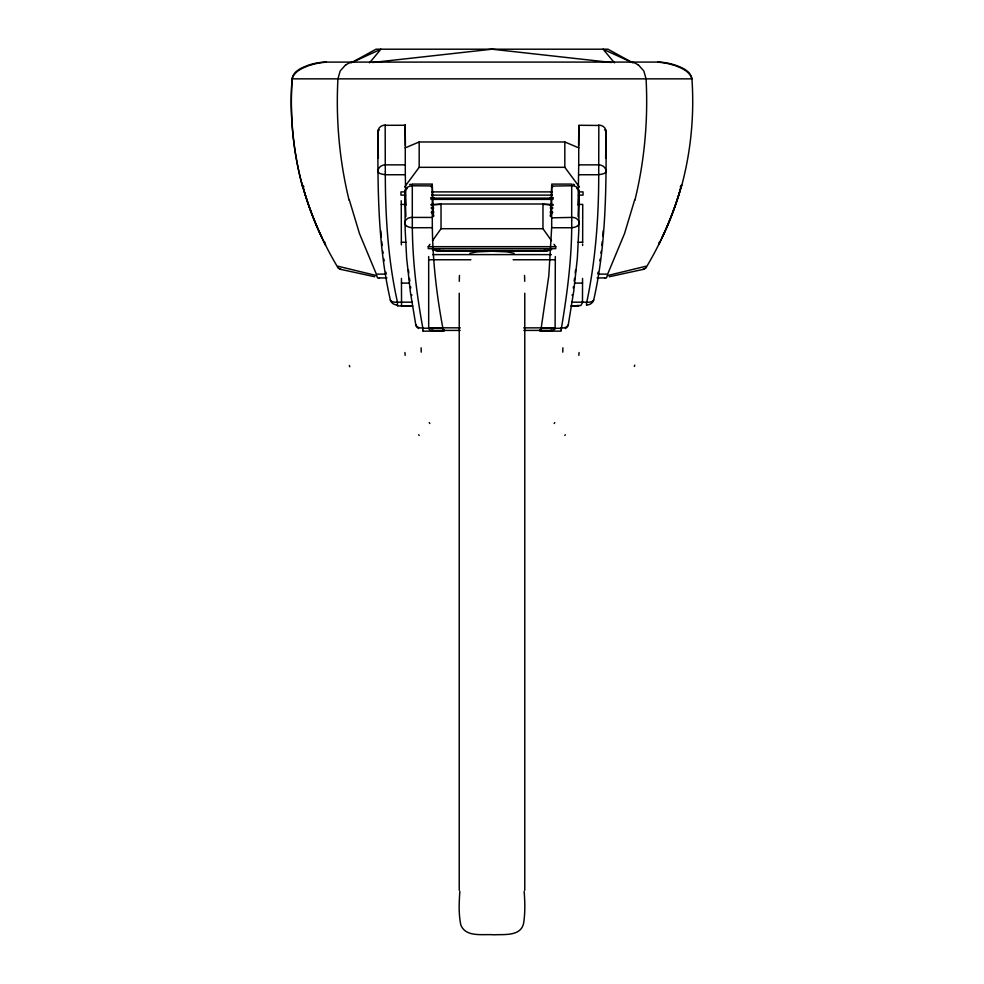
<?xml version="1.0" encoding="UTF-8"?>
<svg xmlns="http://www.w3.org/2000/svg" width="984" height="984" viewBox="0 0 984 984"><rect width="100%" height="100%" fill="white"/><g stroke="black" fill="none" stroke-linecap="round" stroke-linejoin="round"><path stroke-width="1.48" d="M385.174 125.411L385.187 125.103A7.282 6.519 -0.3 0 0 377.893 131.671C377.758 187.907 377.696 244.795 390.341 299.899A7.085 6.15 -6.3 0 0 390.82 301.424M397.487 302.272C387.905 259.542 385.298 215.57 385.298 171.868M412.308 217.624L412.296 184.438M412.296 185.755L432.32 185.927M422.862 330.292L422.862 328.988M422.862 330.157L422.862 330.759M432.308 218.104C432.074 255.668 436.17 293.207 443.243 330.071M524.767 293.207L524.767 890.274M561.138 330.255L561.138 330.021M561.138 329.812C567.251 293.638 572.122 256.996 571.692 220.195M571.704 185.238L571.692 218.362M578.703 165.3L578.088 205.287M566.513 326.811A7.232 4.465 1.8 0 0 568.309 324.683L573.684 291.51L577.337 258.325L578.863 229.186L578.986 191.413L578.112 216.529M593.18 301.424A7.085 6.15 6.3 0 0 593.709 299.899C606.242 244.77 606.255 187.919 606.107 131.671A7.282 3.506 3.7 0 0 604.594 129.863M397.487 302.555L397.487 305.557M401.546 305.569L401.447 278.423M405.174 124.759L405.187 127.699M412.321 224.069C412.333 259.026 416.527 293.872 422.862 328.213L442.849 328.312M443.969 329.738L442.652 329.529M551.692 217.833L571.692 217.415A7.282 5.56 -8.9 0 1 578.899 223.073M571.692 220.022L571.692 219.383M578.826 126.136L578.715 164.857L598.715 164.857A7.282 6.347 0 0 1 605.996 171.265M582.553 278.423L582.479 302.199M582.651 242.458L582.737 204.414L578.481 204.414M385.273 165.263L385.298 169.445M385.298 171.462L385.298 170.33M385.273 165.201L385.174 125.189M412.308 217.907L412.321 223.577M582.626 245.496L582.639 243.958M551.667 226.91L551.655 227.562M551.667 226.726L551.68 225.853M551.68 225.176L551.692 185.275L551.68 186.074L571.704 185.755M578.813 127.871L578.592 145.546M578.801 127.735L578.813 125.263L598.826 125.46M598.727 167.157L598.727 165.706M598.826 125.362L598.727 165.57M598.715 174.34C598.776 217.612 595.505 261.055 586.513 303.392M433.477 216.603L432.32 186.05M432.308 186.714L431.066 186.714M582.479 302.592L580.892 305.52L576.747 305.544M598.715 167.858L598.715 173.43M418.667 328.57A7.355 5.818 -0.5 0 1 415.851 325.224L410.426 292.334L406.663 258.325L405.137 229.186L405.014 191.339A7.282 5.572 0.2 0 1 412.308 185.853M385.174 125.312L405.187 125.263L405.26 142.582L405.285 164.857L385.285 164.857A7.282 6.347 0 0 0 378.004 171.265M415.678 324.695L415.666 324.646A7.232 4.465 -1.8 0 0 417.487 326.811M586.513 305.2L586.513 303.625M432.296 185.533L432.308 217.575M412.308 227.747L432.345 227.685M603.241 230.687L602.983 234.586M459.27 281.289L459.454 275.434M555.32 256.541L555.099 329.013L552.787 330.415L523.857 330.403M605.652 158.03L606.107 131.671A7.282 6.519 0.3 0 0 598.826 125.116L598.826 125.189M550.523 216.603L551.68 186.714L552.934 186.714M310.6 64.907C303.527 67.601 294.376 70.836 292.063 78.855A292.519 260.637 90 0 0 303.084 188.498A292.519 260.637 -90 0 1 292.137 78.868C293.257 70.528 302.998 67.219 309.886 64.686A69.901 64.612 -87 0 1 325.335 62.103L658.665 62.078A69.901 64.612 87 0 1 674.101 64.747C681.076 67.133 690.62 70.577 691.936 78.855A292.519 260.637 -90 0 1 680.916 188.498M602.921 235.287L602.811 236.332M459.86 891.406C459.048 902.5 458.544 913.865 460.783 924.825C465.69 937.74 482.861 933.841 493.796 934.8C504.091 934.222 520.917 936.608 523.611 923.238C525.247 912.721 525.013 901.971 524.14 891.406M602.282 241.597L601.851 245.459M575.542 270.047L575.197 272.986M574.545 278.411L574.189 281.141M600.917 253.183L601.163 251.252M659.538 241.584L658.726 244.585M573.266 288.029L573.451 286.639M599.859 260.895L600.129 258.964M572.184 295.471L572.294 294.72M598.075 272.211L597.805 273.823M541.126 328.447L540.769 330.046M568.334 324.683L568.174 325.237A7.355 5.818 0.5 0 1 565.333 328.57M634.594 200.17L624.52 233.602L607.657 274.13L598.469 274.13M681.568 185.152L679.784 191.413M681.604 184.992L679.846 191.228M680.657 188.399C672.908 215.582 661.433 241.633 647.066 265.963L607.153 275.655A7.688 2.411 83.2 0 1 606.156 278.115M661.359 239.198L662.023 237.82A303.01 273.503 89.9 0 0 679.895 191.45M661.137 239.665L658.899 244.241M550.24 215.853L552.59 212.249M554.017 244.29L555.726 246.677L555.726 248.632L428.274 248.632L428.274 246.677L429.983 244.29M432.529 240.699L441.029 228.718L441.029 204.008L542.971 204.008L552.885 205.176M404.608 186.985L419.172 167.317L419.172 141.979L564.828 141.979L578.826 147.883M369.541 62.828L380.919 49.2L352.53 62.213M345.827 64.649L340.181 70.971L337.93 78.855A305.68 220.035 90 0 0 349.123 200.305M351.177 62.828L376.023 49.2L607.977 49.2L632.823 62.828M405.174 147.883L419.172 141.979M409.565 184.635L410.968 184.229M433.071 330.144L431.275 330.415L460.143 330.403M469.835 253.318L477.338 251.855L490.13 251.301M609.268 276.75L642.798 269.468A7.675 6.519 66 0 0 646.599 266.787A7.675 6.519 65 0 1 642.786 269.444M432.394 249.616L439.258 251.252L544.767 251.252L551.618 249.616M439.258 251.252L443.624 250.514M431.115 205.176L441.029 204.008M372.567 62.496L492 49.2L611.433 62.496M549.81 205.484L552.86 205.287L549.81 205.287M352.838 62.053L352.42 62.066A69.212 26.666 -85.9 0 0 345.851 65.005M440.254 250.293L435.691 250.539L548.309 250.539L543.746 250.293M325.335 62.078L326.319 62.053M571.692 184.082L551.704 184.106M422.862 331.141L443.796 331.116M292.063 78.855L691.936 78.855C689.624 70.836 680.473 67.601 673.4 64.907M419.172 167.317L564.828 167.317L579.391 186.985M385.285 174.746L405.31 174.746L405.912 205.287M578.69 174.746L598.715 174.746M432.296 184.106L412.308 184.082M405.556 191.892L400.968 191.892L400.968 195.127L405.556 195.127M431.57 191.892L552.43 191.892M578.444 191.892L583.032 191.892L583.032 195.127L578.444 195.127M431.57 195.127L552.43 195.127M431.041 197.698L433.87 197.698M550.13 197.698L552.959 197.698M430.832 198.128L553.168 198.128M430.992 199.371L553.008 199.371M401.201 200.699L401.263 204.414L405.519 204.414M431.041 204.414L440.955 204.414M543.045 204.414L552.959 204.414M431.029 207.956L433.735 207.956M550.228 207.956L552.934 207.956M431.324 212.089L433.956 212.089M550.044 212.089L552.676 212.089M432.308 217.439L412.308 217.415A7.282 5.56 8.9 0 0 405.101 223.073M571.692 227.747L551.655 227.747L548.814 275.84L541.151 328.312L561.138 328.299M441.029 228.718L542.971 228.718L551.471 240.699M401.263 204.414L401.349 242.236L405.962 242.236M578.038 242.236L582.651 242.236M428.274 246.677L555.726 246.677M432.64 254.61L551.36 254.61M428.68 259.764L470.893 259.764M513.107 259.764L555.32 259.764M385.531 274.13L376.343 274.13L359.48 233.602L349.406 200.17M379.271 277.931L386.933 277.931M597.067 277.931L604.729 277.931M401.46 283.084L409.135 283.084M574.865 283.084L582.54 283.084M412.407 302.186L397.487 302.186A7.282 3.493 -7.7 0 1 390.316 299.899M571.593 302.186L586.513 302.186A7.282 3.493 7.7 0 0 593.684 299.899M397.499 305.938L412.702 305.938M571.298 305.938L575.726 305.938M401.546 305.95L412.271 305.95M571.138 305.938L578.752 305.938M428.68 256.541L428.68 327.77L460.34 327.856M523.66 327.856L555.32 327.856M541.348 329.529L540.032 329.763M540.204 331.116L561.138 331.141M493.87 251.301L506.662 251.855L514.165 253.318M552.664 330.415L550.929 330.144M431.213 330.415L429.356 329.689L428.68 327.856M657.681 62.053L658.604 62.09M631.162 62.053L631.58 62.066A69.212 26.666 85.9 0 1 638.149 65.005M540.413 250.514L544.767 251.252M374.732 276.75L341.202 269.468A7.675 6.519 -66 0 1 337.401 266.787A7.675 6.519 -65 0 0 341.214 269.444M573.032 184.229L574.435 184.635M631.47 62.213L603.081 49.2L614.459 62.828M638.173 64.649L643.819 70.971L646.07 78.855A305.68 220.035 -90 0 1 634.877 200.305M431.41 212.249L433.772 215.853M324.781 243.602L325.556 245.151L324.462 241.584M302.666 185.755L304.216 191.413A303.01 273.355 -90 0 0 322.076 237.759M324.88 243.786L322.863 239.665M302.605 185.558L304.154 191.228A302.961 273.454 -89.9 0 0 321.94 237.833L322.641 239.198M303.343 188.399C311.092 215.582 322.567 241.633 336.934 265.963L376.847 275.655A7.688 2.411 -83.2 0 0 377.844 278.115M302.309 184.709L302.039 183.688M302.051 183.737L301.867 183.036M386.195 273.823L385.925 272.211M411.816 295.471L411.706 294.72M383.871 258.964L384.141 260.895M410.549 286.639L410.734 288.029M409.811 281.141L409.455 278.411M382.837 251.252L383.083 253.183M408.803 272.986L408.458 270.047M382.149 245.459L381.718 241.597M381.288 237.39L380.759 230.687M405.888 216.529L405.014 191.413M524.546 275.434L524.73 281.289M378.348 158.03L377.893 131.671A7.282 3.506 -3.7 0 1 379.406 129.863M405.408 145.546L405.187 128.117M401.374 244.881L401.349 242.31M405.31 174.746L405.297 165.3M582.479 301.67L582.479 302.432M564.828 141.979L564.828 167.317M542.971 204.008L542.971 228.718M459.233 293.207L459.233 890.274M562.897 347.819A302.137 25.289 -83.6 0 1 562.762 352.161M566.206 327.168A7.269 4.133 7.3 0 1 561.138 327.93M540.757 330.206A7.38 0.701 -83.3 0 1 540.425 331.042M540.13 330.845A7.38 0.701 -83.3 0 1 540.056 330.206M579.072 352.53A284.819 24.76 -80.8 0 1 578.826 355.347M593.094 301.399A7.294 6.335 1 0 1 586.944 304.991M421.238 352.161A302.137 25.289 83.6 0 1 421.103 347.819M422.862 327.93A7.269 4.133 -7.3 0 1 417.794 327.168M443.575 331.042A7.38 0.701 83.3 0 1 443.243 330.206M443.944 330.206A7.38 0.701 83.3 0 1 443.87 330.845M405.174 355.347A284.819 24.76 80.8 0 1 404.928 352.53M397.056 304.991A7.294 6.335 -1 0 1 390.906 301.399M658.616 62.25A69.901 57.047 56.6 0 1 673.376 65.104M310.624 65.104A69.901 57.047 -56.6 0 1 325.384 62.25M564.865 435.494A297.906 2.571 -61.9 0 1 565.259 434.768M680.989 185.705A9.127 4.846 14.2 0 1 680.276 186.837A9.139 4.908 15.7 0 0 681.039 185.509M634.323 366.442A288.927 4.391 -72.6 0 1 634.741 365.113M303.65 186.874A9.127 4.895 -15.7 0 1 303.01 185.705M349.357 365.494A288.927 4.514 72.5 0 1 349.763 366.774M303.748 186.714A9.139 4.859 -14.1 0 1 302.961 185.509M679.796 191.216A302.961 273.306 90 0 1 661.924 237.759M418.741 434.768A297.906 2.571 61.9 0 1 419.135 435.494M379.271 277.857A7.688 2.411 -83.2 0 1 378.914 278.14M605.086 278.14A7.688 2.411 83.2 0 1 604.729 277.857M429.245 422.591A268.915 2.854 57.4 0 1 429.823 423.501M554.177 423.501A268.915 2.854 -57.4 0 1 554.755 422.591M385.285 174.5A7.282 3.235 -0.3 0 1 378.041 171.647M605.959 171.647A7.282 3.235 0.3 0 1 598.715 174.5M577.178 226.062A7.282 4.637 0.7 0 1 571.692 227.612M571.704 185.595A7.282 5.72 0.1 0 1 578.986 191.327M578.973 223.073A7.269 4.76 0.5 0 1 577.756 225.767M576.796 188.461A7.269 4.625 7.4 0 1 578.887 191.339M412.308 227.612A7.282 4.637 -0.7 0 1 406.822 226.062M406.244 225.767A7.269 4.76 -0.5 0 1 405.027 223.073M405.113 191.339A7.269 4.625 -7.4 0 1 407.204 188.461M432.296 184.525L432.296 184.463"/></g></svg>
